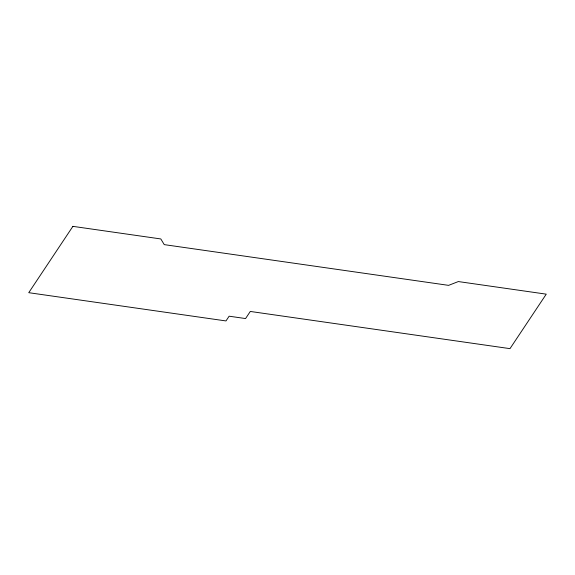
<?xml version="1.0" encoding="UTF-8"?>
<svg xmlns="http://www.w3.org/2000/svg" width="575" height="575" viewBox="0 0 575 575"><rect width="100%" height="100%" fill="white"/><g stroke="black" fill="none" stroke-linecap="round" stroke-linejoin="round"><path stroke-width="0.86" d="M72.896 226.356L28.75 292.689L225.982 320.936L229.13 316.2L245.568 318.557L250.298 311.449L509.989 348.644L546.25 294.156L458.325 281.563L448.601 285.358L164.242 244.627L160.82 238.948L72.896 226.356"/></g></svg>
